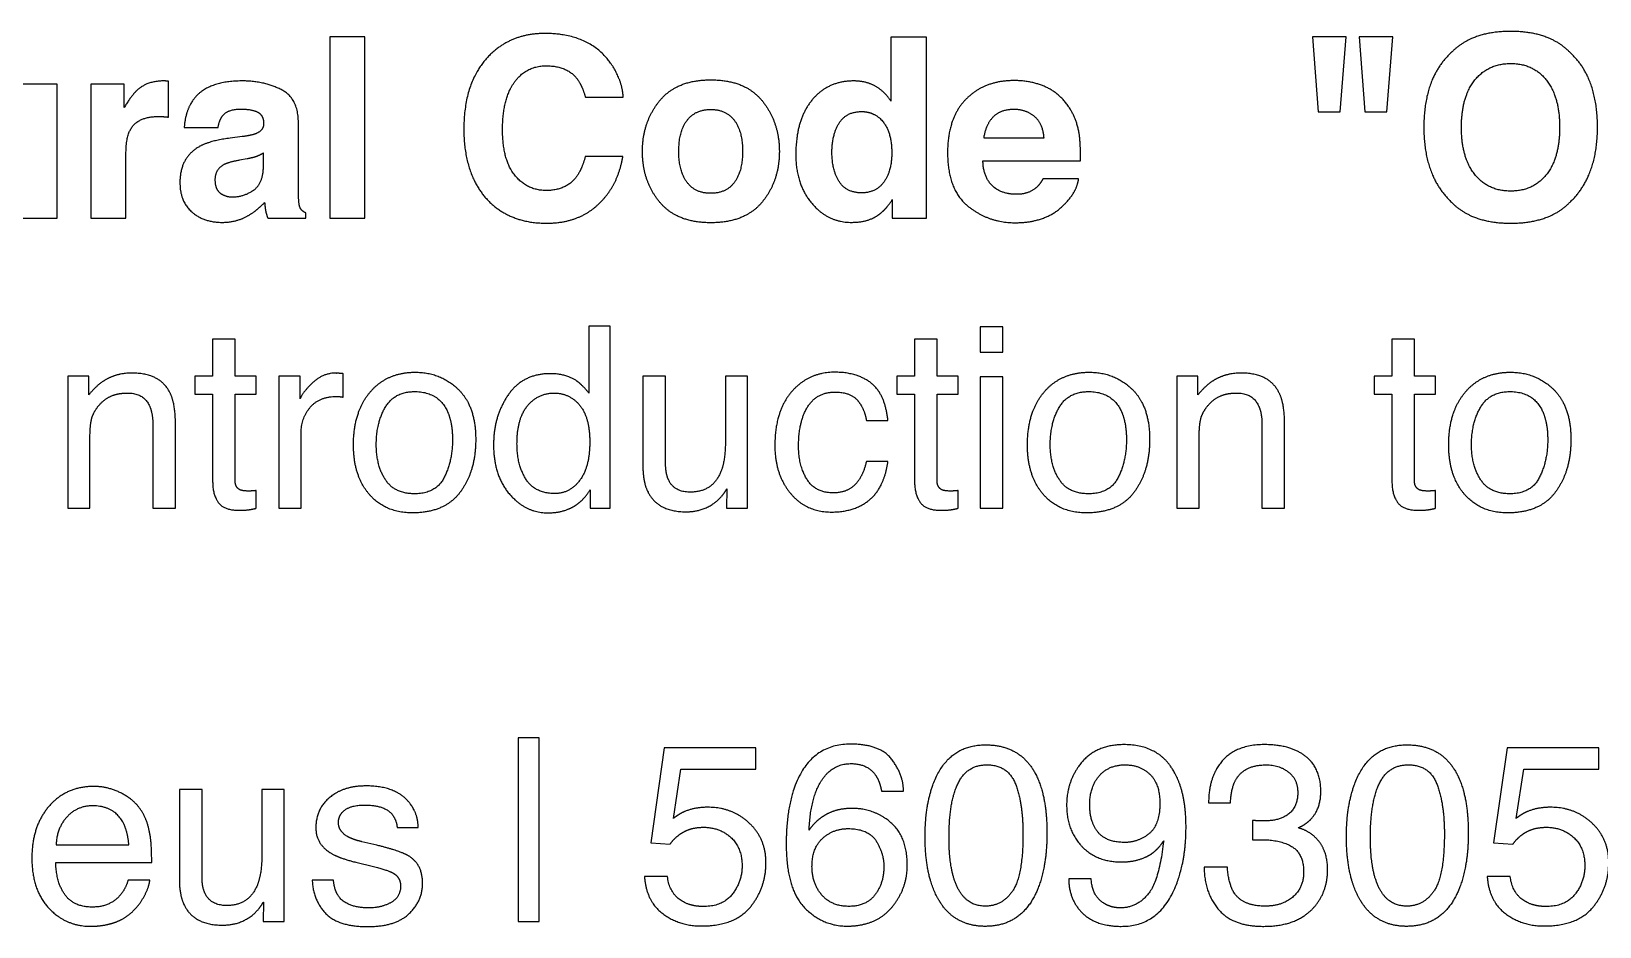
# Model space of a CAD drawing. Header units: millimetres. Extents: x 1134 to 5129, y -2137 to 2987.
# Drawn here: x 4307.71 to 4350.41, y 1735.62 to 1759.98 of the extents above; entities that cross this region are included whole.
import ezdxf

# ---------------------------------------------------------------- set-up
doc = ezdxf.new("R2010")
doc.units = ezdxf.units.MM
doc.layers.add('01 engraving', color=1, linetype='Continuous', true_color=0xff0000)

msp = doc.modelspace()

# ---------------------------------------------------------------- linework, layer by layer
at = {"layer": '01 engraving'}
for p, q in [((4315.832, 1759.828), (4315.832, 1754.896)), ((4316.786, 1759.828), (4315.832, 1759.828)), ((4316.786, 1754.896), (4316.786, 1759.828)), ((4331.108, 1759.821), (4331.108, 1758.081)), ((4332.075, 1759.821), (4331.108, 1759.821)), ((4332.075, 1754.896), (4332.075, 1759.821)), ((4342.592, 1759.828), (4342.742, 1757.79)), ((4343.505, 1759.828), (4342.592, 1759.828)), ((4343.344, 1757.79), (4343.505, 1759.828)), ((4343.86, 1759.828), (4344.014, 1757.79)), ((4344.773, 1759.828), (4343.86, 1759.828)), ((4344.616, 1757.79), (4344.773, 1759.828)), ((4308.407, 1758.543), (4307.44, 1758.543)), ((4308.407, 1754.896), (4308.407, 1758.543)), ((4309.324, 1758.543), (4309.324, 1754.896)), ((4310.234, 1758.543), (4309.324, 1758.543)), ((4310.234, 1757.907), (4310.234, 1758.543)), ((4311.442, 1757.646), (4311.442, 1758.624)), ((4322.792, 1758.185), (4323.823, 1758.185)), ((4314.979, 1755.823), (4314.979, 1757.496)), ((4342.742, 1757.79), (4343.344, 1757.79)), ((4344.014, 1757.79), (4344.616, 1757.79)), ((4311.871, 1757.362), (4312.791, 1757.362)), ((4313.446, 1757.114), (4313.119, 1757.074)), ((4333.637, 1757.081), (4335.28, 1757.081)), ((4310.284, 1754.896), (4310.284, 1756.639)), ((4314.029, 1756.315), (4314.029, 1756.669)), ((4313.588, 1756.512), (4313.371, 1756.472)), ((4323.813, 1756.576), (4322.789, 1756.576)), ((4333.614, 1756.452), (4336.27, 1756.452)), ((4336.22, 1755.963), (4335.247, 1755.963)), ((4331.148, 1755.401), (4331.148, 1754.896)), ((4307.48, 1754.896), (4308.407, 1754.896)), ((4309.324, 1754.896), (4310.284, 1754.896)), ((4314.146, 1754.896), (4315.183, 1754.896)), ((4315.183, 1754.896), (4315.183, 1755.036)), ((4315.832, 1754.896), (4316.786, 1754.896)), ((4331.148, 1754.896), (4332.075, 1754.896)), ((4322.888, 1751.953), (4322.888, 1750.137)), ((4323.469, 1751.953), (4322.888, 1751.953)), ((4323.469, 1747.004), (4323.469, 1751.953)), ((4334.159, 1751.937), (4333.545, 1751.937)), ((4333.545, 1751.937), (4333.545, 1751.252)), ((4334.159, 1751.252), (4334.159, 1751.937)), ((4312.644, 1751.604), (4312.644, 1750.6)), ((4313.255, 1751.604), (4312.644, 1751.604)), ((4313.255, 1750.6), (4313.255, 1751.604)), ((4331.755, 1751.604), (4331.755, 1750.6)), ((4332.366, 1751.604), (4331.755, 1751.604)), ((4332.366, 1750.6), (4332.366, 1751.604)), ((4344.752, 1751.604), (4344.752, 1750.6)), ((4345.363, 1751.604), (4344.752, 1751.604)), ((4345.363, 1750.6), (4345.363, 1751.604)), ((4333.545, 1751.252), (4334.159, 1751.252)), ((4316.2, 1750.026), (4316.2, 1750.664)), ((4308.699, 1750.6), (4308.699, 1747.004)), ((4309.273, 1750.6), (4308.699, 1750.6)), ((4309.273, 1750.09), (4309.273, 1750.6)), ((4312.157, 1750.6), (4312.157, 1750.107)), ((4312.644, 1750.6), (4312.157, 1750.6)), ((4313.829, 1750.6), (4313.255, 1750.6)), ((4313.829, 1750.107), (4313.829, 1750.6)), ((4314.45, 1750.6), (4314.45, 1747.004)), ((4315.025, 1750.6), (4314.45, 1750.6)), ((4315.025, 1749.979), (4315.025, 1750.6)), ((4324.358, 1750.6), (4324.358, 1748.156)), ((4324.976, 1750.6), (4324.358, 1750.6)), ((4324.976, 1748.213), (4324.976, 1750.6)), ((4326.605, 1750.6), (4326.605, 1748.834)), ((4327.209, 1750.6), (4326.605, 1750.6)), ((4327.209, 1747.004), (4327.209, 1750.6)), ((4331.268, 1750.6), (4331.268, 1750.107)), ((4331.755, 1750.6), (4331.268, 1750.6)), ((4332.94, 1750.6), (4332.366, 1750.6)), ((4332.94, 1750.107), (4332.94, 1750.6)), ((4334.159, 1750.583), (4333.545, 1750.583)), ((4333.545, 1750.583), (4333.545, 1747.004)), ((4334.159, 1747.004), (4334.159, 1750.583)), ((4338.897, 1750.6), (4338.897, 1747.004)), ((4339.471, 1750.6), (4338.897, 1750.6)), ((4339.471, 1750.09), (4339.471, 1750.6)), ((4344.265, 1750.6), (4344.265, 1750.107)), ((4344.752, 1750.6), (4344.265, 1750.6)), ((4345.937, 1750.6), (4345.363, 1750.6)), ((4345.937, 1750.107), (4345.937, 1750.6)), ((4312.157, 1750.107), (4312.644, 1750.107)), ((4312.644, 1750.107), (4312.644, 1747.726)), ((4313.255, 1750.107), (4313.829, 1750.107)), ((4313.255, 1747.76), (4313.255, 1750.107)), ((4331.268, 1750.107), (4331.755, 1750.107)), ((4331.755, 1750.107), (4331.755, 1747.726)), ((4332.366, 1750.107), (4332.94, 1750.107)), ((4332.366, 1747.76), (4332.366, 1750.107)), ((4344.265, 1750.107), (4344.752, 1750.107)), ((4344.752, 1750.107), (4344.752, 1747.726)), ((4345.363, 1750.107), (4345.937, 1750.107)), ((4345.363, 1747.76), (4345.363, 1750.107)), ((4330.442, 1749.392), (4331.03, 1749.392)), ((4311.016, 1749.271), (4311.016, 1747.004)), ((4311.63, 1747.004), (4311.63, 1749.311)), ((4315.055, 1747.004), (4315.055, 1749.073)), ((4341.213, 1749.271), (4341.213, 1747.004)), ((4341.828, 1747.004), (4341.828, 1749.311)), ((4309.303, 1747.004), (4309.303, 1748.888)), ((4339.501, 1747.004), (4339.501, 1748.888)), ((4331.03, 1748.277), (4330.442, 1748.277)), ((4313.829, 1747.004), (4313.829, 1747.484)), ((4322.925, 1747.505), (4322.925, 1747.004)), ((4326.645, 1747.535), (4326.638, 1747.004)), ((4332.94, 1747.004), (4332.94, 1747.484)), ((4345.937, 1747.004), (4345.937, 1747.484)), ((4308.699, 1747.004), (4309.303, 1747.004)), ((4311.016, 1747.004), (4311.63, 1747.004)), ((4314.45, 1747.004), (4315.055, 1747.004)), ((4322.925, 1747.004), (4323.469, 1747.004)), ((4326.638, 1747.004), (4327.209, 1747.004)), ((4333.545, 1747.004), (4334.159, 1747.004)), ((4338.897, 1747.004), (4339.501, 1747.004)), ((4341.213, 1747.004), (4341.828, 1747.004)), ((4320.964, 1740.759), (4320.964, 1735.757)), ((4321.538, 1740.759), (4320.964, 1740.759)), ((4321.538, 1735.757), (4321.538, 1740.759)), ((4324.939, 1740.484), (4324.573, 1737.896)), ((4327.437, 1740.484), (4324.939, 1740.484)), ((4327.437, 1739.9), (4327.437, 1740.484)), ((4347.885, 1740.484), (4347.519, 1737.896)), ((4350.383, 1740.484), (4347.885, 1740.484)), ((4350.383, 1739.9), (4350.383, 1740.484)), ((4325.188, 1738.564), (4325.393, 1739.9)), ((4325.393, 1739.9), (4327.437, 1739.9)), ((4348.133, 1738.564), (4348.338, 1739.9)), ((4348.338, 1739.9), (4350.383, 1739.9)), ((4311.737, 1739.353), (4311.737, 1736.908)), ((4312.355, 1739.353), (4311.737, 1739.353)), ((4312.355, 1736.965), (4312.355, 1739.353)), ((4313.984, 1739.353), (4313.984, 1737.587)), ((4314.588, 1739.353), (4313.984, 1739.353)), ((4314.588, 1735.757), (4314.588, 1739.353)), ((4330.855, 1739.306), (4331.453, 1739.306)), ((4339.76, 1738.987), (4340.357, 1738.987)), ((4317.667, 1738.319), (4318.238, 1738.319)), ((4340.951, 1738.51), (4340.951, 1737.976)), ((4308.383, 1737.842), (4310.364, 1737.842)), ((4317.117, 1737.832), (4316.709, 1737.929)), ((4324.573, 1737.896), (4325.097, 1737.865)), ((4347.519, 1737.896), (4348.043, 1737.865)), ((4308.37, 1737.362), (4310.985, 1737.362)), ((4316.539, 1737.372), (4317.027, 1737.251)), ((4325.027, 1736.982), (4324.399, 1736.982)), ((4340.27, 1737.234), (4339.639, 1737.234)), ((4347.972, 1736.982), (4347.344, 1736.982)), ((4310.935, 1736.885), (4310.341, 1736.885)), ((4315.934, 1736.885), (4315.354, 1736.885)), ((4336.563, 1736.922), (4335.952, 1736.922)), ((4314.024, 1736.287), (4314.017, 1735.757)), ((4314.017, 1735.757), (4314.588, 1735.757)), ((4320.964, 1735.757), (4321.538, 1735.757))]:
    msp.add_line(p, q, dxfattribs=at)
for points, knots in [([(4323.823, 1758.185), (4323.8, 1758.647), (4323.485, 1759.105), (4322.916, 1759.922), (4321.684, 1759.922), (4320.764, 1759.922), (4320.168, 1759.313), (4319.483, 1758.613), (4319.483, 1757.322)], [-8, -8, -8, -7, -7, -6, -6, -5, -5, -4, -4, -4]), ([(4349.602, 1759.403), (4349.043, 1759.979), (4347.986, 1759.979), (4346.928, 1759.979), (4346.369, 1759.403)], [-7, -7, -7, -6, -6, -5, -5, -5]), ([(4346.369, 1759.403), (4345.62, 1758.724), (4345.62, 1757.369), (4345.62, 1756.04), (4346.369, 1755.334)], [-5, -5, -5, -4, -4, -3, -3, -3]), ([(4322.789, 1756.576), (4322.688, 1756.194), (4322.534, 1756.003), (4322.255, 1755.649), (4321.725, 1755.649), (4321.208, 1755.649), (4320.873, 1756.062), (4320.537, 1756.475), (4320.537, 1757.305), (4320.537, 1758.135), (4320.855, 1758.588), (4321.173, 1759.042), (4321.724, 1759.042), (4322.265, 1759.042), (4322.54, 1758.721), (4322.694, 1758.54), (4322.792, 1758.185)], [-17, -17, -17, -16, -16, -15, -15, -14, -14, -13, -13, -12, -12, -11, -11, -10, -10, -9, -9, -9]), ([(4347.986, 1755.632), (4348.598, 1755.632), (4348.958, 1756.084), (4349.317, 1756.536), (4349.317, 1757.369), (4349.317, 1758.199), (4348.958, 1758.652), (4348.598, 1759.105), (4347.986, 1759.105), (4347.373, 1759.105), (4347.008, 1758.654), (4346.644, 1758.202), (4346.644, 1757.369), (4346.644, 1756.536), (4347.008, 1756.084), (4347.373, 1755.632), (4347.986, 1755.632)], [0, 0, 0, 1, 1, 2, 2, 3, 3, 4, 4, 5, 5, 6, 6, 7, 7, 8, 8, 8]), ([(4311.315, 1758.63), (4310.887, 1758.63), (4310.619, 1758.406), (4310.455, 1758.272), (4310.234, 1757.907)], [-16, -16, -16, -15, -15, -14, -14, -14]), ([(4314.979, 1757.496), (4314.979, 1758.155), (4314.512, 1758.393), (4314.045, 1758.63), (4313.443, 1758.63), (4312.519, 1758.63), (4312.139, 1758.148), (4311.901, 1757.841), (4311.871, 1757.362)], [-20, -20, -20, -19, -19, -18, -18, -17, -17, -16, -16, -16]), ([(4328.073, 1756.715), (4328.073, 1757.504), (4327.611, 1758.082), (4327.149, 1758.66), (4326.209, 1758.66), (4325.269, 1758.66), (4324.807, 1758.082), (4324.345, 1757.504), (4324.345, 1756.715), (4324.345, 1755.912), (4324.807, 1755.342), (4325.269, 1754.772), (4326.209, 1754.772), (4327.149, 1754.772), (4327.611, 1755.342), (4328.073, 1755.912), (4328.073, 1756.715)], [-8, -8, -8, -7, -7, -6, -6, -5, -5, -4, -4, -3, -3, -2, -2, -1, -1, 0, 0, 0]), ([(4330.1, 1758.63), (4329.381, 1758.63), (4328.951, 1758.095), (4328.521, 1757.559), (4328.521, 1756.626), (4328.521, 1755.816), (4328.958, 1755.299), (4329.394, 1754.782), (4330.033, 1754.782), (4330.422, 1754.782), (4330.683, 1754.929), (4330.944, 1755.077), (4331.148, 1755.401)], [-19, -19, -19, -18, -18, -17, -17, -16, -16, -15, -15, -14, -14, -13, -13, -13]), ([(4331.108, 1758.081), (4330.947, 1758.339), (4330.689, 1758.485), (4330.432, 1758.63), (4330.1, 1758.63)], [-8, -8, -8, -7, -7, -6, -6, -6]), ([(4334.46, 1758.64), (4333.658, 1758.64), (4333.156, 1758.135), (4332.653, 1757.629), (4332.653, 1756.681), (4332.653, 1755.67), (4333.21, 1755.221), (4333.767, 1754.772), (4334.495, 1754.772), (4335.377, 1754.772), (4335.867, 1755.304), (4336.182, 1755.639), (4336.22, 1755.963)], [-22, -22, -22, -21, -21, -20, -20, -19, -19, -18, -18, -17, -17, -16, -16, -16]), ([(4336.27, 1756.452), (4336.277, 1756.924), (4336.239, 1757.176), (4336.172, 1757.605), (4335.948, 1757.93), (4335.7, 1758.298), (4335.318, 1758.469), (4334.936, 1758.64), (4334.46, 1758.64)], [-10, -10, -10, -9, -9, -8, -8, -7, -7, -6, -6, -6]), ([(4310.284, 1756.639), (4310.284, 1757.078), (4310.395, 1757.288), (4310.592, 1757.663), (4311.168, 1757.663), (4311.211, 1757.663), (4311.282, 1757.66), (4311.352, 1757.656), (4311.442, 1757.646)], [-9, -9, -9, -8, -8, -7, -7, -6, -6, -5, -5, -5]), ([(4312.926, 1757.697), (4313.069, 1757.864), (4313.411, 1757.864), (4313.717, 1757.864), (4313.874, 1757.779), (4314.032, 1757.693), (4314.032, 1757.469), (4314.032, 1757.285), (4313.827, 1757.198), (4313.712, 1757.148), (4313.446, 1757.114)], [-14, -14, -14, -13, -13, -12, -12, -11, -11, -10, -10, -9, -9, -9]), ([(4326.205, 1755.572), (4326.624, 1755.572), (4326.848, 1755.869), (4327.072, 1756.167), (4327.072, 1756.715), (4327.072, 1757.263), (4326.848, 1757.558), (4326.624, 1757.854), (4326.205, 1757.854), (4325.787, 1757.854), (4325.561, 1757.558), (4325.335, 1757.263), (4325.335, 1756.715), (4325.335, 1756.167), (4325.561, 1755.869), (4325.787, 1755.572), (4326.205, 1755.572)], [0, 0, 0, 1, 1, 2, 2, 3, 3, 4, 4, 5, 5, 6, 6, 7, 7, 8, 8, 8]), ([(4330.308, 1755.585), (4330.713, 1755.585), (4330.924, 1755.886), (4331.134, 1756.188), (4331.134, 1756.666), (4331.134, 1757.335), (4330.796, 1757.623), (4330.589, 1757.797), (4330.315, 1757.797), (4329.896, 1757.797), (4329.7, 1757.481), (4329.505, 1757.165), (4329.505, 1756.696), (4329.505, 1756.191), (4329.704, 1755.888), (4329.903, 1755.585), (4330.308, 1755.585)], [0, 0, 0, 1, 1, 2, 2, 3, 3, 4, 4, 5, 5, 6, 6, 7, 7, 8, 8, 8]), ([(4334.461, 1757.854), (4334.093, 1757.854), (4333.891, 1757.646), (4333.689, 1757.437), (4333.637, 1757.081)], [2, 2, 2, 3, 3, 4, 4, 4]), ([(4335.28, 1757.081), (4335.254, 1757.461), (4335.026, 1757.657), (4334.798, 1757.854), (4334.461, 1757.854)], [5, 5, 5, 6, 6, 7, 7, 7]), ([(4313.119, 1757.074), (4312.562, 1757.004), (4312.276, 1756.84), (4311.753, 1756.539), (4311.753, 1755.866), (4311.753, 1755.348), (4312.078, 1755.065), (4312.403, 1754.782), (4312.901, 1754.782), (4313.292, 1754.782), (4313.601, 1754.959), (4313.86, 1755.11), (4314.059, 1755.324)], [-34, -34, -34, -33, -33, -32, -32, -31, -31, -30, -30, -29, -29, -28, -28, -28]), ([(4319.483, 1757.322), (4319.483, 1756.127), (4320.085, 1755.441), (4320.688, 1754.759), (4321.741, 1754.759), (4322.591, 1754.759), (4323.136, 1755.264), (4323.68, 1755.769), (4323.813, 1756.576)], [-22, -22, -22, -21, -21, -20, -20, -19, -19, -18, -18, -18]), ([(4314.029, 1756.669), (4313.937, 1756.612), (4313.844, 1756.577), (4313.751, 1756.542), (4313.588, 1756.512)], [1, 1, 1, 2, 2, 3, 3, 3]), ([(4313.371, 1756.472), (4313.065, 1756.418), (4312.932, 1756.341), (4312.707, 1756.211), (4312.707, 1755.937), (4312.707, 1755.692), (4312.845, 1755.584), (4312.982, 1755.475), (4313.179, 1755.475), (4313.492, 1755.475), (4313.755, 1755.655), (4314.019, 1755.836), (4314.029, 1756.315)], [4, 4, 4, 5, 5, 6, 6, 7, 7, 8, 8, 9, 9, 10, 10, 10]), ([(4335.247, 1755.963), (4335.162, 1755.803), (4335.051, 1755.712), (4334.847, 1755.545), (4334.521, 1755.545), (4334.214, 1755.545), (4333.995, 1755.682), (4333.636, 1755.903), (4333.614, 1756.452)], [-15, -15, -15, -14, -14, -13, -13, -12, -12, -11, -11, -11]), ([(4314.059, 1755.324), (4314.069, 1755.2), (4314.086, 1755.103), (4314.102, 1755.006), (4314.146, 1754.896)], [-28, -28, -28, -27, -27, -26, -26, -26]), ([(4315.183, 1755.036), (4315.09, 1755.08), (4315.043, 1755.147), (4314.996, 1755.214), (4314.986, 1755.401)], [-24, -24, -24, -23, -23, -22, -22, -22]), ([(4346.369, 1755.334), (4346.928, 1754.759), (4347.986, 1754.759), (4349.043, 1754.759), (4349.602, 1755.334)], [-3, -3, -3, -2, -2, -1, -1, -1]), ([(4311.63, 1749.311), (4311.63, 1749.855), (4311.482, 1750.147), (4311.214, 1750.681), (4310.448, 1750.681), (4310.099, 1750.681), (4309.814, 1750.543), (4309.528, 1750.406), (4309.273, 1750.09)], [52.601089, 52.601089, 52.601089, 53.601089, 53.601089, 54.601089, 54.601089, 55.601089, 55.601089, 56.601089, 56.601089, 56.601089]), ([(4316.2, 1750.664), (4316.102, 1750.674), (4316.062, 1750.677), (4316.022, 1750.681), (4316.005, 1750.681), (4315.646, 1750.681), (4315.37, 1750.421), (4315.095, 1750.16), (4315.025, 1749.979)], [50.39823, 50.39823, 50.39823, 51.39823, 51.39823, 52.39823, 52.39823, 53.39823, 53.39823, 54.39823, 54.39823, 54.39823]), ([(4318.162, 1750.704), (4317.392, 1750.704), (4316.935, 1750.168), (4316.478, 1749.631), (4316.478, 1748.725), (4316.478, 1747.88), (4316.912, 1747.378), (4317.345, 1746.877), (4318.082, 1746.877), (4318.965, 1746.877), (4319.386, 1747.444), (4319.806, 1748.011), (4319.806, 1748.879), (4319.806, 1749.778), (4319.329, 1750.241), (4318.852, 1750.704), (4318.162, 1750.704)], [-8, -8, -8, -7, -7, -6, -6, -5, -5, -4, -4, -3, -3, -2, -2, -1, -1, 0, 0, 0]), ([(4321.834, 1750.664), (4321.092, 1750.664), (4320.692, 1750.088), (4320.292, 1749.512), (4320.292, 1748.727), (4320.292, 1747.887), (4320.731, 1747.382), (4321.169, 1746.877), (4321.768, 1746.877), (4322.139, 1746.877), (4322.426, 1747.024), (4322.714, 1747.172), (4322.925, 1747.505)], [-19, -19, -19, -18, -18, -17, -17, -16, -16, -15, -15, -14, -14, -13, -13, -13]), ([(4322.888, 1750.137), (4322.684, 1750.389), (4322.523, 1750.489), (4322.246, 1750.664), (4321.834, 1750.664)], [-8, -8, -8, -7, -7, -6, -6, -6]), ([(4329.583, 1750.704), (4328.871, 1750.704), (4328.411, 1750.177), (4327.951, 1749.65), (4327.951, 1748.703), (4327.951, 1747.931), (4328.371, 1747.416), (4328.79, 1746.9), (4329.496, 1746.9), (4330.123, 1746.9), (4330.526, 1747.231), (4330.929, 1747.562), (4331.03, 1748.277)], [-24, -24, -24, -23, -23, -22, -22, -21, -21, -20, -20, -19, -19, -18, -18, -18]), ([(4331.03, 1749.392), (4330.953, 1750.113), (4330.572, 1750.409), (4330.191, 1750.704), (4329.583, 1750.704)], [-8, -8, -8, -7, -7, -6, -6, -6]), ([(4336.511, 1750.704), (4335.741, 1750.704), (4335.284, 1750.168), (4334.827, 1749.631), (4334.827, 1748.725), (4334.827, 1747.88), (4335.261, 1747.378), (4335.694, 1746.877), (4336.431, 1746.877), (4337.314, 1746.877), (4337.735, 1747.444), (4338.155, 1748.011), (4338.155, 1748.879), (4338.155, 1749.778), (4337.678, 1750.241), (4337.201, 1750.704), (4336.511, 1750.704)], [-8, -8, -8, -7, -7, -6, -6, -5, -5, -4, -4, -3, -3, -2, -2, -1, -1, 0, 0, 0]), ([(4341.828, 1749.311), (4341.828, 1749.855), (4341.68, 1750.147), (4341.411, 1750.681), (4340.646, 1750.681), (4340.297, 1750.681), (4340.011, 1750.543), (4339.726, 1750.406), (4339.471, 1750.09)], [52.601089, 52.601089, 52.601089, 53.601089, 53.601089, 54.601089, 54.601089, 55.601089, 55.601089, 56.601089, 56.601089, 56.601089]), ([(4347.98, 1750.704), (4347.21, 1750.704), (4346.753, 1750.168), (4346.297, 1749.631), (4346.297, 1748.725), (4346.297, 1747.88), (4346.73, 1747.378), (4347.163, 1746.877), (4347.9, 1746.877), (4348.784, 1746.877), (4349.204, 1747.444), (4349.624, 1748.011), (4349.624, 1748.879), (4349.624, 1749.778), (4349.147, 1750.241), (4348.67, 1750.704), (4347.98, 1750.704)], [-8, -8, -8, -7, -7, -6, -6, -5, -5, -4, -4, -3, -3, -2, -2, -1, -1, 0, 0, 0]), ([(4309.303, 1748.888), (4309.303, 1749.24), (4309.349, 1749.43), (4309.394, 1749.62), (4309.545, 1749.798), (4309.733, 1750.019), (4309.981, 1750.093)], [43.601089, 43.601089, 43.601089, 44.601089, 44.601089, 45.601089, 45.601089, 46.601089, 46.601089, 46.601089]), ([(4309.981, 1750.093), (4310.119, 1750.137), (4310.334, 1750.137), (4310.757, 1750.137), (4310.918, 1749.801), (4311.016, 1749.6), (4311.016, 1749.271)], [46.601089, 46.601089, 46.601089, 47.601089, 47.601089, 48.601089, 48.601089, 49.601089, 49.601089, 49.601089]), ([(4315.055, 1749.073), (4315.055, 1749.455), (4315.3, 1749.749), (4315.545, 1750.043), (4316.002, 1750.043), (4316.055, 1750.043), (4316.101, 1750.04), (4316.146, 1750.036), (4316.2, 1750.026)], [45.39823, 45.39823, 45.39823, 46.39823, 46.39823, 47.39823, 47.39823, 48.39823, 48.39823, 49.39823, 49.39823, 49.39823]), ([(4318.139, 1747.397), (4318.733, 1747.397), (4318.954, 1747.852), (4319.174, 1748.306), (4319.174, 1748.863), (4319.174, 1749.366), (4319.015, 1749.681), (4318.763, 1750.177), (4318.145, 1750.177), (4317.597, 1750.177), (4317.348, 1749.755), (4317.099, 1749.332), (4317.099, 1748.735), (4317.099, 1748.162), (4317.348, 1747.779), (4317.597, 1747.397), (4318.139, 1747.397)], [0, 0, 0, 1, 1, 2, 2, 3, 3, 4, 4, 5, 5, 6, 6, 7, 7, 8, 8, 8]), ([(4320.93, 1748.76), (4320.93, 1748.183), (4321.174, 1747.793), (4321.418, 1747.404), (4321.956, 1747.404), (4322.374, 1747.404), (4322.642, 1747.765), (4322.911, 1748.126), (4322.911, 1748.801), (4322.911, 1749.482), (4322.634, 1749.81), (4322.357, 1750.137), (4321.949, 1750.137), (4321.495, 1750.137), (4321.213, 1749.788), (4320.93, 1749.439), (4320.93, 1748.76)], [0, 0, 0, 1, 1, 2, 2, 3, 3, 4, 4, 5, 5, 6, 6, 7, 7, 8, 8, 8]), ([(4330.442, 1748.277), (4330.358, 1747.879), (4330.138, 1747.65), (4329.919, 1747.421), (4329.543, 1747.421), (4329.052, 1747.421), (4328.824, 1747.79), (4328.596, 1748.158), (4328.596, 1748.698), (4328.596, 1749.235), (4328.757, 1749.6), (4329.005, 1750.164), (4329.583, 1750.164), (4330.006, 1750.164), (4330.197, 1749.944), (4330.389, 1749.724), (4330.442, 1749.392)], [-17, -17, -17, -16, -16, -15, -15, -14, -14, -13, -13, -12, -12, -11, -11, -10, -10, -9, -9, -9]), ([(4336.488, 1747.397), (4337.082, 1747.397), (4337.303, 1747.852), (4337.523, 1748.306), (4337.523, 1748.863), (4337.523, 1749.366), (4337.364, 1749.681), (4337.112, 1750.177), (4336.494, 1750.177), (4335.946, 1750.177), (4335.697, 1749.755), (4335.448, 1749.332), (4335.448, 1748.735), (4335.448, 1748.162), (4335.697, 1747.779), (4335.946, 1747.397), (4336.488, 1747.397)], [0, 0, 0, 1, 1, 2, 2, 3, 3, 4, 4, 5, 5, 6, 6, 7, 7, 8, 8, 8]), ([(4339.501, 1748.888), (4339.501, 1749.24), (4339.546, 1749.43), (4339.592, 1749.62), (4339.743, 1749.798), (4339.931, 1750.019), (4340.179, 1750.093)], [43.601089, 43.601089, 43.601089, 44.601089, 44.601089, 45.601089, 45.601089, 46.601089, 46.601089, 46.601089]), ([(4340.179, 1750.093), (4340.317, 1750.137), (4340.532, 1750.137), (4340.955, 1750.137), (4341.116, 1749.801), (4341.213, 1749.6), (4341.213, 1749.271)], [46.601089, 46.601089, 46.601089, 47.601089, 47.601089, 48.601089, 48.601089, 49.601089, 49.601089, 49.601089]), ([(4347.957, 1747.397), (4348.551, 1747.397), (4348.772, 1747.852), (4348.993, 1748.306), (4348.993, 1748.863), (4348.993, 1749.366), (4348.833, 1749.681), (4348.581, 1750.177), (4347.964, 1750.177), (4347.416, 1750.177), (4347.167, 1749.755), (4346.918, 1749.332), (4346.918, 1748.735), (4346.918, 1748.162), (4347.167, 1747.779), (4347.416, 1747.397), (4347.957, 1747.397)], [0, 0, 0, 1, 1, 2, 2, 3, 3, 4, 4, 5, 5, 6, 6, 7, 7, 8, 8, 8]), ([(4326.605, 1748.834), (4326.605, 1748.307), (4326.484, 1748.005), (4326.261, 1747.441), (4325.647, 1747.441), (4325.218, 1747.441), (4325.061, 1747.763), (4324.976, 1747.938), (4324.976, 1748.213)], [42.144997, 42.144997, 42.144997, 43.144997, 43.144997, 44.144997, 44.144997, 45.144997, 45.144997, 46.144997, 46.144997, 46.144997]), ([(4324.358, 1748.156), (4324.358, 1747.696), (4324.507, 1747.421), (4324.78, 1746.907), (4325.535, 1746.907), (4326.019, 1746.907), (4326.358, 1747.189), (4326.53, 1747.33), (4326.645, 1747.535)], [33.144997, 33.144997, 33.144997, 34.144997, 34.144997, 35.144997, 35.144997, 36.144997, 36.144997, 37.144997, 37.144997, 37.144997]), ([(4312.644, 1747.726), (4312.644, 1747.38), (4312.795, 1747.164), (4312.946, 1746.947), (4313.369, 1746.947), (4313.5, 1746.947), (4313.613, 1746.961), (4313.725, 1746.974), (4313.829, 1747.004)], [63.594282, 63.594282, 63.594282, 64.594282, 64.594282, 65.594282, 65.594282, 66.594282, 66.594282, 67.594282, 67.594282, 67.594282]), ([(4331.755, 1747.726), (4331.755, 1747.38), (4331.906, 1747.164), (4332.057, 1746.947), (4332.48, 1746.947), (4332.611, 1746.947), (4332.724, 1746.961), (4332.836, 1746.974), (4332.94, 1747.004)], [63.594282, 63.594282, 63.594282, 64.594282, 64.594282, 65.594282, 65.594282, 66.594282, 66.594282, 67.594282, 67.594282, 67.594282]), ([(4344.752, 1747.726), (4344.752, 1747.38), (4344.903, 1747.164), (4345.054, 1746.947), (4345.477, 1746.947), (4345.608, 1746.947), (4345.721, 1746.961), (4345.833, 1746.974), (4345.937, 1747.004)], [63.594282, 63.594282, 63.594282, 64.594282, 64.594282, 65.594282, 65.594282, 66.594282, 66.594282, 67.594282, 67.594282, 67.594282]), ([(4313.829, 1747.484), (4313.762, 1747.475), (4313.712, 1747.473), (4313.661, 1747.471), (4313.618, 1747.471), (4313.453, 1747.471), (4313.383, 1747.508)], [68.594282, 68.594282, 68.594282, 69.594282, 69.594282, 70.594282, 70.594282, 71.594282, 71.594282, 71.594282]), ([(4332.94, 1747.484), (4332.873, 1747.475), (4332.823, 1747.473), (4332.772, 1747.471), (4332.729, 1747.471), (4332.564, 1747.471), (4332.494, 1747.508)], [68.594282, 68.594282, 68.594282, 69.594282, 69.594282, 70.594282, 70.594282, 71.594282, 71.594282, 71.594282]), ([(4345.937, 1747.484), (4345.87, 1747.475), (4345.82, 1747.473), (4345.77, 1747.471), (4345.726, 1747.471), (4345.561, 1747.471), (4345.491, 1747.508)], [68.594282, 68.594282, 68.594282, 69.594282, 69.594282, 70.594282, 70.594282, 71.594282, 71.594282, 71.594282]), ([(4330.013, 1740.585), (4328.898, 1740.585), (4328.478, 1739.39), (4328.26, 1738.765), (4328.26, 1737.869), (4328.26, 1736.657), (4328.75, 1736.145), (4329.24, 1735.633), (4329.915, 1735.633), (4330.704, 1735.633), (4331.131, 1736.138), (4331.557, 1736.643), (4331.557, 1737.298), (4331.557, 1738.063), (4331.107, 1738.45), (4330.657, 1738.836), (4330.053, 1738.836), (4329.697, 1738.836), (4329.408, 1738.701), (4329.093, 1738.55), (4328.884, 1738.245)], [-31, -31, -31, -30, -30, -29, -29, -28, -28, -27, -27, -26, -26, -25, -25, -24, -24, -23, -23, -22, -22, -21, -21, -21]), ([(4331.453, 1739.306), (4331.453, 1739.749), (4331.136, 1740.167), (4330.818, 1740.585), (4330.013, 1740.585)], [-16, -16, -16, -15, -15, -14, -14, -14]), ([(4333.686, 1740.565), (4332.648, 1740.565), (4332.252, 1739.47), (4332.041, 1738.883), (4332.041, 1738.063), (4332.041, 1737.006), (4332.393, 1736.378), (4332.816, 1735.626), (4333.682, 1735.626), (4334.643, 1735.626), (4335.066, 1736.546), (4335.358, 1737.187), (4335.358, 1738.167), (4335.358, 1739.202), (4335.035, 1739.796), (4334.619, 1740.565), (4333.686, 1740.565)], [-8, -8, -8, -7, -7, -6, -6, -5, -5, -4, -4, -3, -3, -2, -2, -1, -1, 0, 0, 0]), ([(4335.952, 1736.922), (4335.952, 1736.364), (4336.318, 1735.995), (4336.684, 1735.626), (4337.389, 1735.626), (4338.44, 1735.626), (4338.88, 1736.76), (4339.145, 1737.441), (4339.145, 1738.323), (4339.145, 1739.105), (4338.923, 1739.625), (4338.524, 1740.571), (4337.473, 1740.571), (4336.694, 1740.571), (4336.295, 1740.075), (4335.895, 1739.579), (4335.895, 1738.925), (4335.895, 1738.244), (4336.3, 1737.811), (4336.704, 1737.378), (4337.399, 1737.378), (4337.742, 1737.378), (4338.039, 1737.508), (4338.336, 1737.637), (4338.537, 1737.956)], [-16, -16, -16, -15, -15, -14, -14, -13, -13, -12, -12, -11, -11, -10, -10, -9, -9, -8, -8, -7, -7, -6, -6, -5, -5, -4, -4, -4]), ([(4342.194, 1738.308), (4342.429, 1738.406), (4342.576, 1738.577), (4342.815, 1738.852), (4342.815, 1739.296), (4342.815, 1739.917), (4342.412, 1740.244), (4342.009, 1740.571), (4341.274, 1740.571), (4340.344, 1740.571), (4339.974, 1739.9), (4339.76, 1739.524), (4339.76, 1738.987)], [-37, -37, -37, -36, -36, -35, -35, -34, -34, -33, -33, -32, -32, -31, -31, -31]), ([(4345.158, 1740.565), (4344.121, 1740.565), (4343.725, 1739.47), (4343.513, 1738.883), (4343.513, 1738.063), (4343.513, 1737.006), (4343.866, 1736.378), (4344.289, 1735.626), (4345.155, 1735.626), (4346.115, 1735.626), (4346.538, 1736.546), (4346.83, 1737.187), (4346.83, 1738.167), (4346.83, 1739.202), (4346.508, 1739.796), (4346.092, 1740.565), (4345.158, 1740.565)], [-8, -8, -8, -7, -7, -6, -6, -5, -5, -4, -4, -3, -3, -2, -2, -1, -1, 0, 0, 0]), ([(4328.884, 1738.245), (4328.918, 1739.118), (4329.217, 1739.586), (4329.516, 1740.054), (4330.023, 1740.054), (4330.466, 1740.054), (4330.684, 1739.752), (4330.802, 1739.591), (4330.855, 1739.306)], [-21, -21, -21, -20, -20, -19, -19, -18, -18, -17, -17, -17]), ([(4333.677, 1736.176), (4334.148, 1736.176), (4334.427, 1736.593), (4334.706, 1737.009), (4334.706, 1738.144), (4334.706, 1738.963), (4334.505, 1739.492), (4334.303, 1740.021), (4333.721, 1740.021), (4333.186, 1740.021), (4332.939, 1739.519), (4332.692, 1739.017), (4332.692, 1738.04), (4332.692, 1737.305), (4332.85, 1736.858), (4333.092, 1736.176), (4333.677, 1736.176)], [0, 0, 0, 1, 1, 2, 2, 3, 3, 4, 4, 5, 5, 6, 6, 7, 7, 8, 8, 8]), ([(4337.48, 1737.909), (4337.839, 1737.909), (4338.136, 1738.145), (4338.433, 1738.382), (4338.433, 1738.972), (4338.433, 1739.501), (4338.166, 1739.761), (4337.899, 1740.021), (4337.486, 1740.021), (4337.043, 1740.021), (4336.783, 1739.724), (4336.523, 1739.427), (4336.523, 1738.931), (4336.523, 1738.462), (4336.751, 1738.185), (4336.979, 1737.909), (4337.48, 1737.909)], [0, 0, 0, 1, 1, 2, 2, 3, 3, 4, 4, 5, 5, 6, 6, 7, 7, 8, 8, 8]), ([(4340.357, 1738.987), (4340.374, 1739.396), (4340.502, 1739.618), (4340.733, 1740.021), (4341.338, 1740.021), (4341.677, 1740.021), (4341.932, 1739.826), (4342.187, 1739.631), (4342.187, 1739.272), (4342.187, 1738.789), (4341.804, 1738.601), (4341.586, 1738.493), (4341.247, 1738.493), (4341.173, 1738.493), (4341.109, 1738.497), (4341.045, 1738.5), (4340.951, 1738.51)], [-30, -30, -30, -29, -29, -28, -28, -27, -27, -26, -26, -25, -25, -24, -24, -23, -23, -22, -22, -22]), ([(4345.15, 1736.176), (4345.621, 1736.176), (4345.9, 1736.593), (4346.179, 1737.009), (4346.179, 1738.144), (4346.179, 1738.963), (4345.977, 1739.492), (4345.776, 1740.021), (4345.194, 1740.021), (4344.659, 1740.021), (4344.412, 1739.519), (4344.165, 1739.017), (4344.165, 1738.04), (4344.165, 1737.305), (4344.323, 1736.858), (4344.565, 1736.176), (4345.15, 1736.176)], [0, 0, 0, 1, 1, 2, 2, 3, 3, 4, 4, 5, 5, 6, 6, 7, 7, 8, 8, 8]), ([(4309.41, 1739.433), (4308.656, 1739.433), (4308.189, 1738.893), (4307.722, 1738.352), (4307.722, 1737.486), (4307.722, 1736.606), (4308.186, 1736.118), (4308.649, 1735.629), (4309.317, 1735.629), (4309.59, 1735.629), (4309.807, 1735.683), (4310.21, 1735.777), (4310.483, 1736.046)], [-26, -26, -26, -25, -25, -24, -24, -23, -23, -22, -22, -21, -21, -20, -20, -20]), ([(4310.932, 1738.154), (4310.872, 1738.517), (4310.692, 1738.789), (4310.505, 1739.074), (4310.148, 1739.254), (4309.791, 1739.433), (4309.41, 1739.433)], [-11, -11, -11, -10, -10, -9, -9, -8, -8, -8]), ([(4318.238, 1738.319), (4318.244, 1738.668), (4318.016, 1738.97), (4317.652, 1739.447), (4316.829, 1739.447), (4316.199, 1739.447), (4315.827, 1739.131), (4315.454, 1738.815), (4315.454, 1738.305), (4315.454, 1737.872), (4315.85, 1737.627), (4316.072, 1737.486), (4316.539, 1737.372)], [-14, -14, -14, -13, -13, -12, -12, -11, -11, -10, -10, -9, -9, -8, -8, -8]), ([(4310.364, 1737.842), (4310.328, 1738.235), (4310.194, 1738.47), (4309.948, 1738.906), (4309.372, 1738.906), (4308.959, 1738.906), (4308.68, 1738.606), (4308.4, 1738.305), (4308.383, 1737.842)], [0, 0, 0, 1, 1, 2, 2, 3, 3, 4, 4, 4]), ([(4316.709, 1737.929), (4316.443, 1737.993), (4316.306, 1738.077), (4316.069, 1738.217), (4316.069, 1738.451), (4316.069, 1738.665), (4316.249, 1738.796), (4316.43, 1738.926), (4316.78, 1738.926), (4317.306, 1738.926), (4317.519, 1738.689)], [-21, -21, -21, -20, -20, -19, -19, -18, -18, -17, -17, -16, -16, -16]), ([(4324.399, 1736.982), (4324.452, 1736.297), (4324.904, 1735.967), (4325.356, 1735.636), (4325.943, 1735.636), (4326.867, 1735.636), (4327.288, 1736.156), (4327.709, 1736.677), (4327.709, 1737.358), (4327.709, 1738.013), (4327.249, 1738.439), (4326.789, 1738.866), (4326.128, 1738.866), (4325.775, 1738.866), (4325.507, 1738.755), (4325.356, 1738.691), (4325.188, 1738.564)], [-23, -23, -23, -22, -22, -21, -21, -20, -20, -19, -19, -18, -18, -17, -17, -16, -16, -15, -15, -15]), ([(4347.344, 1736.982), (4347.398, 1736.297), (4347.85, 1735.967), (4348.301, 1735.636), (4348.889, 1735.636), (4349.812, 1735.636), (4350.233, 1736.156), (4350.655, 1736.677), (4350.655, 1737.358), (4350.655, 1738.013), (4350.195, 1738.439), (4349.735, 1738.866), (4349.073, 1738.866), (4348.721, 1738.866), (4348.452, 1738.755), (4348.301, 1738.691), (4348.133, 1738.564)], [-23, -23, -23, -22, -22, -21, -21, -20, -20, -19, -19, -18, -18, -17, -17, -16, -16, -15, -15, -15]), ([(4325.097, 1737.865), (4325.255, 1738.08), (4325.478, 1738.201), (4325.701, 1738.322), (4326.014, 1738.322), (4326.444, 1738.322), (4326.751, 1738.047), (4327.058, 1737.771), (4327.058, 1737.268), (4327.058, 1736.851), (4326.799, 1736.509), (4326.541, 1736.166), (4326.004, 1736.166), (4325.722, 1736.166), (4325.507, 1736.267), (4325.087, 1736.465), (4325.027, 1736.982)], [-9, -9, -9, -8, -8, -7, -7, -6, -6, -5, -5, -4, -4, -3, -3, -2, -2, -1, -1, -1]), ([(4329.969, 1736.17), (4330.446, 1736.17), (4330.682, 1736.49), (4330.919, 1736.811), (4330.919, 1737.248), (4330.919, 1737.617), (4330.708, 1737.951), (4330.496, 1738.285), (4329.939, 1738.285), (4329.549, 1738.285), (4329.255, 1738.026), (4328.962, 1737.768), (4328.962, 1737.248), (4328.962, 1736.791), (4329.229, 1736.48), (4329.496, 1736.17), (4329.969, 1736.17)], [0, 0, 0, 1, 1, 2, 2, 3, 3, 4, 4, 5, 5, 6, 6, 7, 7, 8, 8, 8]), ([(4341.26, 1735.626), (4342.093, 1735.626), (4342.546, 1736.059), (4343, 1736.492), (4343, 1737.18), (4343, 1737.61), (4342.786, 1737.907), (4342.573, 1738.204), (4342.194, 1738.308)], [-41, -41, -41, -40, -40, -39, -39, -38, -38, -37, -37, -37]), ([(4348.043, 1737.865), (4348.2, 1738.08), (4348.424, 1738.201), (4348.647, 1738.322), (4348.959, 1738.322), (4349.389, 1738.322), (4349.696, 1738.047), (4350.003, 1737.771), (4350.003, 1737.268), (4350.003, 1736.851), (4349.745, 1736.509), (4349.486, 1736.166), (4348.949, 1736.166), (4348.667, 1736.166), (4348.452, 1736.267), (4348.032, 1736.465), (4347.972, 1736.982)], [-9, -9, -9, -8, -8, -7, -7, -6, -6, -5, -5, -4, -4, -3, -3, -2, -2, -1, -1, -1]), ([(4315.354, 1736.885), (4315.377, 1736.348), (4315.716, 1735.983), (4316.054, 1735.619), (4316.866, 1735.619), (4317.621, 1735.619), (4317.99, 1735.968), (4318.359, 1736.317), (4318.359, 1736.798), (4318.359, 1737.295), (4318.006, 1737.526), (4317.78, 1737.674), (4317.117, 1737.832)], [-28, -28, -28, -27, -27, -26, -26, -25, -25, -24, -24, -23, -23, -22, -22, -22]), ([(4338.537, 1737.956), (4338.41, 1736.851), (4338.104, 1736.49), (4337.799, 1736.129), (4337.366, 1736.129), (4337.134, 1736.129), (4336.949, 1736.23), (4336.59, 1736.422), (4336.563, 1736.922)], [-4, -4, -4, -3, -3, -2, -2, -1, -1, 0, 0, 0]), ([(4340.951, 1737.976), (4341.015, 1737.979), (4341.077, 1737.981), (4341.139, 1737.983), (4341.2, 1737.983), (4341.74, 1737.983), (4342.044, 1737.785), (4342.348, 1737.587), (4342.348, 1737.09), (4342.348, 1736.687), (4342.059, 1736.432), (4341.771, 1736.176), (4341.294, 1736.176), (4340.679, 1736.176), (4340.444, 1736.556), (4340.31, 1736.767), (4340.27, 1737.234)], [-21, -21, -21, -20, -20, -19, -19, -18, -18, -17, -17, -16, -16, -15, -15, -14, -14, -13, -13, -13]), ([(4313.984, 1737.587), (4313.984, 1737.059), (4313.863, 1736.757), (4313.64, 1736.193), (4313.026, 1736.193), (4312.597, 1736.193), (4312.44, 1736.516), (4312.355, 1736.69), (4312.355, 1736.965)], [42.144997, 42.144997, 42.144997, 43.144997, 43.144997, 44.144997, 44.144997, 45.144997, 45.144997, 46.144997, 46.144997, 46.144997]), ([(4310.119, 1736.463), (4309.839, 1736.15), (4309.369, 1736.15), (4308.866, 1736.15), (4308.626, 1736.481), (4308.387, 1736.813), (4308.37, 1737.362)], [-16, -16, -16, -15, -15, -14, -14, -13, -13, -13]), ([(4317.553, 1737.08), (4317.761, 1736.959), (4317.761, 1736.727), (4317.761, 1736.422), (4317.5, 1736.275), (4317.24, 1736.129), (4316.897, 1736.129), (4316.322, 1736.129), (4316.089, 1736.422), (4315.962, 1736.583), (4315.934, 1736.885)], [-6, -6, -6, -5, -5, -4, -4, -3, -3, -2, -2, -1, -1, -1]), ([(4339.639, 1737.234), (4339.639, 1736.563), (4340.023, 1736.094), (4340.408, 1735.626), (4341.26, 1735.626)], [-12, -12, -12, -11, -11, -10, -10, -10]), ([(4310.483, 1736.046), (4310.646, 1736.2), (4310.779, 1736.443), (4310.912, 1736.687), (4310.935, 1736.885)], [-20, -20, -20, -19, -19, -18, -18, -18]), ([(4311.737, 1736.908), (4311.737, 1736.448), (4311.886, 1736.173), (4312.159, 1735.659), (4312.914, 1735.659), (4313.398, 1735.659), (4313.737, 1735.941), (4313.909, 1736.082), (4314.024, 1736.287)], [33.144997, 33.144997, 33.144997, 34.144997, 34.144997, 35.144997, 35.144997, 36.144997, 36.144997, 37.144997, 37.144997, 37.144997])]:
    msp.add_open_spline(points, degree=2, knots=knots, dxfattribs=at)
for points in [[(4350.348, 1757.369), (4350.348, 1758.724), (4349.602, 1759.403)], [(4311.36, 1758.629), (4311.342, 1758.63), (4311.315, 1758.63)], [(4311.442, 1758.624), (4311.379, 1758.627), (4311.36, 1758.629)], [(4312.791, 1757.362), (4312.825, 1757.573), (4312.926, 1757.697)], [(4349.602, 1755.334), (4350.348, 1756.04), (4350.348, 1757.369)], [(4314.986, 1755.401), (4314.979, 1755.649), (4314.979, 1755.823)], [(4313.383, 1747.508), (4313.255, 1747.572), (4313.255, 1747.76)], [(4332.494, 1747.508), (4332.366, 1747.572), (4332.366, 1747.76)], [(4345.491, 1747.508), (4345.363, 1747.572), (4345.363, 1747.76)], [(4317.519, 1738.689), (4317.65, 1738.522), (4317.667, 1738.319)], [(4310.985, 1737.362), (4310.985, 1737.906), (4310.932, 1738.154)], [(4317.027, 1737.251), (4317.42, 1737.153), (4317.553, 1737.08)], [(4310.341, 1736.885), (4310.275, 1736.645), (4310.119, 1736.463)]]:
    msp.add_open_spline(points, degree=2, dxfattribs=at)

doc.saveas('drawing.dxf')
